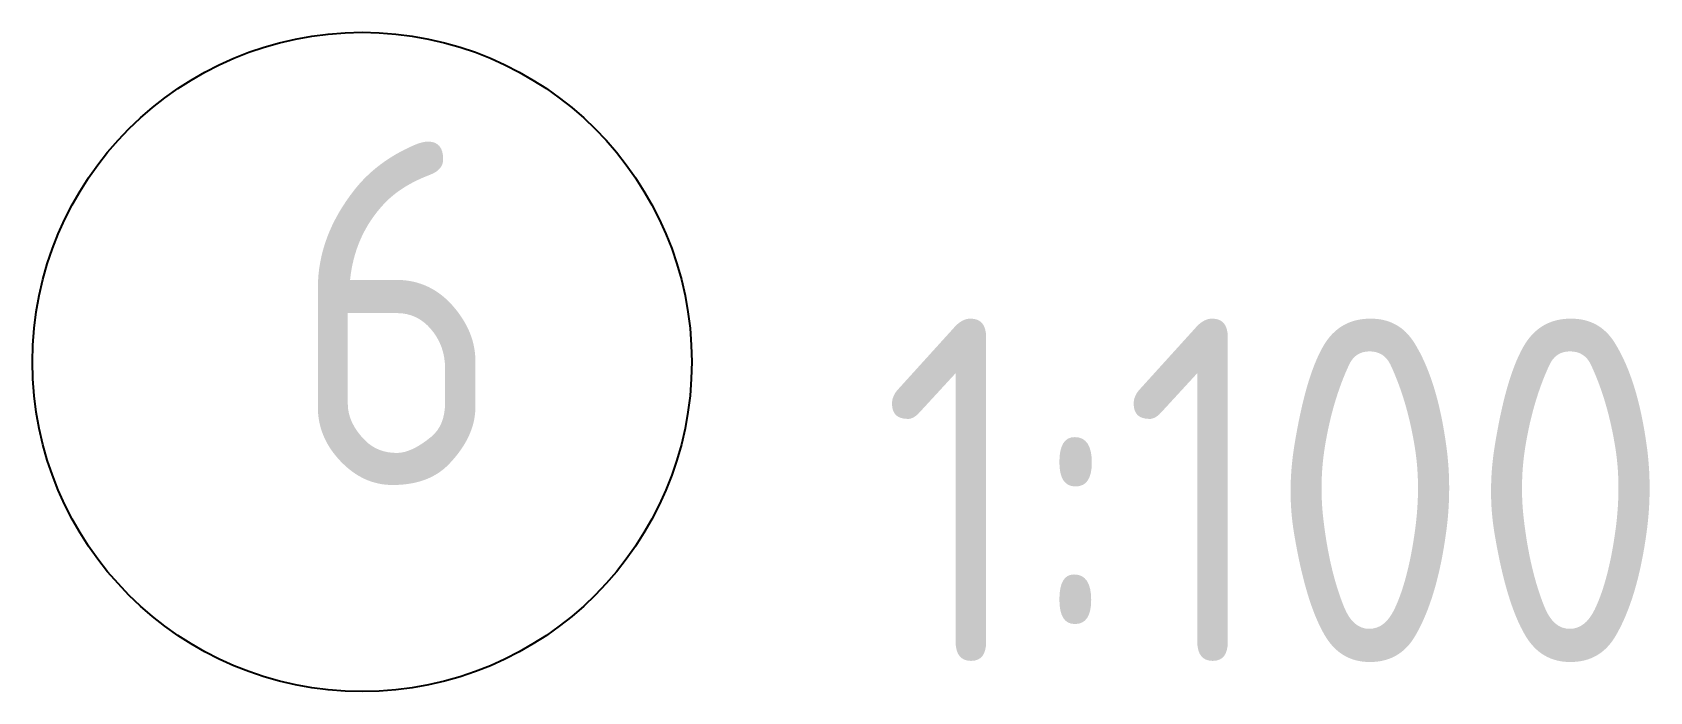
# Model space of a CAD drawing. Header units: millimetres. Extents: x -885 to 999, y -384 to 384.
import ezdxf

# ---------------------------------------------------------------- set-up
doc = ezdxf.new("R2010")
doc.units = ezdxf.units.MM
doc.styles.add('国标', font='gbenor.shx', dxfattribs={"bigfont": 'gbcbig.shx'})

# ---------------------------------------------------------------- blocks, each defined once
blk = doc.blocks.new('tuhaobilibiaozhu')
at = {"color": 4}
blk.add_circle((3.2, 5.8), 384, dxfattribs=at)

msp = doc.modelspace()

# ---------------------------------------------------------------- block references
msp.add_blockref('tuhaobilibiaozhu', (-504.2, -6))

# ---------------------------------------------------------------- texts
at = {"color": 7, "style": '国标'}
msp.add_text('1:100', height=400, dxfattribs=at).set_placement((104.1, -349.7))
at = {"color": 7, "insert": (-501, 256.5), "char_height": 400, "attachment_point": 1, "style": '国标'}
msp.add_mtext_dynamic_manual_height_columns('\\pi-83.158;6', width=3.5, gutter_width=17.5, heights=[0], dxfattribs=at)

doc.saveas('drawing.dxf')
